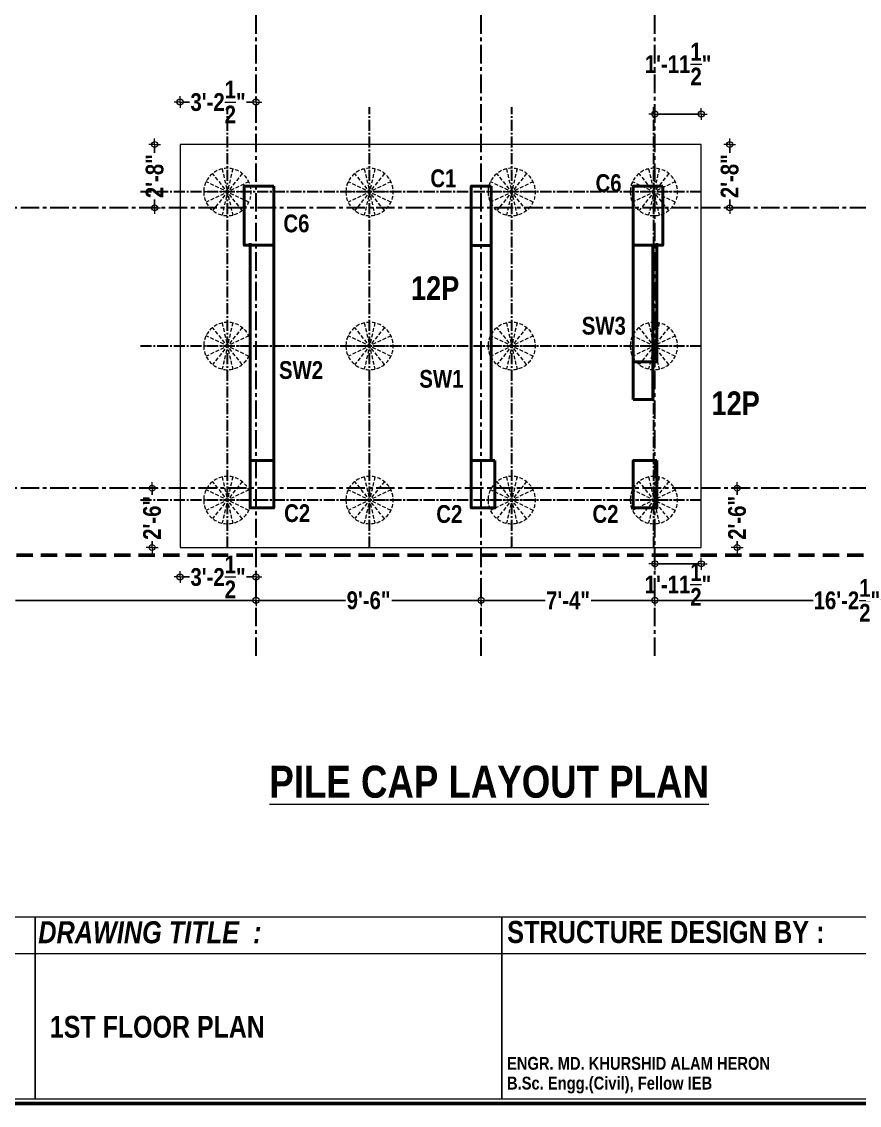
# Model space of a CAD drawing. Header units: inches. Extents: x 64086 to 138972, y -13497 to 16809.
# Drawn here: x 103945 to 104369, y -13481 to -12933 of the extents above; entities that cross this region are included whole.
import ezdxf
from ezdxf.enums import TextEntityAlignment as Align

# ---------------------------------------------------------------- set-up
doc = ezdxf.new("R2010")
doc.units = ezdxf.units.IN
doc.header["$LTSCALE"] = 0.5
doc.header["$MEASUREMENT"] = 0
doc.header["$PDMODE"] = 2
for name, pattern in [('CENTER', [2, 1.25, -0.25, 0.25, -0.25]), ('CENTER2', [1.125, 0.75, -0.125, 0.125, -0.125]), ('DASHED', [0.75, 0.5, -0.25]), ('DASHED2', [0.375, 0.25, -0.125])]:
    doc.linetypes.add(name, pattern=pattern)
for name, color, linetype, lineweight in [('Boundary', 6, 'DASHED', 50), ('BOX', 253, 'Continuous', 15), ('C.L.', 17, 'CENTER', 13), ('C.Line', 135, 'CENTER2', 13), ('Colm txt', 3, 'Continuous', 9), ('Column', 1, 'Continuous', 40), ('DIM', 5, 'Continuous', 13), ('LOGO', 7, 'Continuous', 9), ('P.cap', 4, 'Continuous', 20), ('P.Text', 6, 'Continuous', 5), ('pile', 243, 'DASHED2', 20), ('TEXT-IN', 7, 'Continuous', 15), ('TITLE', 7, 'Continuous', 9)]:
    doc.layers.add(name, color=color, linetype=linetype, lineweight=lineweight)
doc.styles.add('SIMPLEX', font='ARIALNB.TTF')
doc.styles.get("Standard").update_dxf_attribs({"font": 'ARIALNB.TTF'})
doc.dimstyles.new('Column Dim', dxfattribs={"dimtxt": 9, "dimasz": 1.5, "dimexe": 13.25, "dimexo": 11, "dimgap": 1, "dimtad": 0, "dimdec": 1, "dimzin": 0, "dimdsep": 46, "dimlunit": 4, "dimtxsty": 'Standard', "dimblk": 'DIM', "dimcen": 0, "dimse1": 1, "dimse2": 1, "dimclrd": 5, "dimclre": 5, "dimclrt": 7, "dimadec": 0, "dimazin": 0, "dimtfac": 1, "dimtdec": 1, "dimtofl": 0, "dimtmove": 2, "dimatfit": 3, "dimldrblk": 'DIM', "dimfxl": 1, "dimtolj": 1, "dimtzin": 0, "dimarcsym": 0})

# ---------------------------------------------------------------- blocks, each defined once
blk = doc.blocks.new('DIM')
at = {"layer": 'DIM'}
for q in [(-2, 0), (0, 2), (0, -2), (2, 0)]:
    blk.add_line((0, 0), q, dxfattribs=at)
blk.add_circle((0, 0), 1, dxfattribs=at)
blk = doc.blocks.new('*D326')
at = {"layer": 'Defpoints', "color": 0, "ltscale": 15, "transparency": 16777216}
for p in [(103790.91, -13225.54), (104063.89, -13225.54), (104063.89, -13225.54)]:
    blk.add_point(p, dxfattribs=at)
at = {"layer": 'DIM', "color": 5, "lineweight": -2, "ltscale": 15, "transparency": 16777216}
for p, q in [((103792.41, -13225.54), (103912.8, -13225.54)), ((104062.39, -13225.54), (103942, -13225.54))]:
    blk.add_line(p, q, dxfattribs=at)
at = {"layer": 'DIM', "color": 5, "lineweight": -2, "ltscale": 15, "transparency": 16777216, "xscale": 1.5, "yscale": 1.5, "zscale": 1.5, "rotation": 180}
blk.add_blockref('DIM', (103790.91, -13225.54), dxfattribs=at)
at = {"layer": 'DIM', "color": 5, "lineweight": -2, "ltscale": 15, "transparency": 16777216, "xscale": 1.5, "yscale": 1.5, "zscale": 1.5}
blk.add_blockref('DIM', (104063.89, -13225.54), dxfattribs=at)
at = {"layer": 'DIM', "color": 7, "ltscale": 15, "transparency": 16777216, "insert": (103927.4, -13225.54), "char_height": 9, "attachment_point": 5}
blk.add_mtext('\\A1;22\'-9"', dxfattribs=at)
blk = doc.blocks.new('*D327')
at = {"layer": 'Defpoints', "color": 0, "ltscale": 15, "transparency": 16777216}
for p in [(104063.89, -13225.54), (104177.89, -13225.54), (104177.89, -13225.54)]:
    blk.add_point(p, dxfattribs=at)
at = {"layer": 'DIM', "color": 5, "lineweight": -2, "ltscale": 15, "transparency": 16777216}
for p, q in [((104065.39, -13225.54), (104109.19, -13225.54)), ((104176.39, -13225.54), (104132.59, -13225.54))]:
    blk.add_line(p, q, dxfattribs=at)
at = {"layer": 'DIM', "color": 5, "lineweight": -2, "ltscale": 15, "transparency": 16777216, "xscale": 1.5, "yscale": 1.5, "zscale": 1.5, "rotation": 180}
blk.add_blockref('DIM', (104063.89, -13225.54), dxfattribs=at)
at = {"layer": 'DIM', "color": 5, "lineweight": -2, "ltscale": 15, "transparency": 16777216, "xscale": 1.5, "yscale": 1.5, "zscale": 1.5}
blk.add_blockref('DIM', (104177.89, -13225.54), dxfattribs=at)
at = {"layer": 'DIM', "color": 7, "ltscale": 15, "transparency": 16777216, "insert": (104120.89, -13225.54), "char_height": 9, "attachment_point": 5}
blk.add_mtext('\\A1;9\'-6"', dxfattribs=at)
blk = doc.blocks.new('*D328')
at = {"layer": 'Defpoints', "color": 0, "ltscale": 15, "transparency": 16777216}
for p in [(104177.89, -13225.54), (104265.89, -13225.54), (104265.89, -13225.54)]:
    blk.add_point(p, dxfattribs=at)
at = {"layer": 'DIM', "color": 5, "lineweight": -2, "ltscale": 15, "transparency": 16777216}
for p, q in [((104179.39, -13225.54), (104210.25, -13225.54)), ((104264.39, -13225.54), (104233.54, -13225.54))]:
    blk.add_line(p, q, dxfattribs=at)
at = {"layer": 'DIM', "color": 5, "lineweight": -2, "ltscale": 15, "transparency": 16777216, "xscale": 1.5, "yscale": 1.5, "zscale": 1.5, "rotation": 180}
blk.add_blockref('DIM', (104177.89, -13225.54), dxfattribs=at)
at = {"layer": 'DIM', "color": 5, "lineweight": -2, "ltscale": 15, "transparency": 16777216, "xscale": 1.5, "yscale": 1.5, "zscale": 1.5}
blk.add_blockref('DIM', (104265.89, -13225.54), dxfattribs=at)
at = {"layer": 'DIM', "color": 7, "ltscale": 15, "transparency": 16777216, "insert": (104221.89, -13225.54), "char_height": 9, "attachment_point": 5}
blk.add_mtext('\\A1;7\'-4"', dxfattribs=at)
blk = doc.blocks.new('*D329')
at = {"layer": 'Defpoints', "color": 0, "ltscale": 15, "transparency": 16777216}
for p in [(104265.89, -13225.54), (104460.38, -13225.54), (104460.38, -13225.54)]:
    blk.add_point(p, dxfattribs=at)
at = {"layer": 'DIM', "color": 5, "lineweight": -2, "ltscale": 15, "transparency": 16777216}
for p, q in [((104267.39, -13225.54), (104346.08, -13225.54)), ((104458.88, -13225.54), (104380.19, -13225.54))]:
    blk.add_line(p, q, dxfattribs=at)
at = {"layer": 'DIM', "color": 5, "lineweight": -2, "ltscale": 15, "transparency": 16777216, "xscale": 1.5, "yscale": 1.5, "zscale": 1.5, "rotation": 180}
blk.add_blockref('DIM', (104265.89, -13225.54), dxfattribs=at)
at = {"layer": 'DIM', "color": 5, "lineweight": -2, "ltscale": 15, "transparency": 16777216, "xscale": 1.5, "yscale": 1.5, "zscale": 1.5}
blk.add_blockref('DIM', (104460.38, -13225.54), dxfattribs=at)
at = {"layer": 'DIM', "color": 7, "ltscale": 15, "transparency": 16777216, "insert": (104363.14, -13225.54), "char_height": 9, "attachment_point": 5}
blk.add_mtext('\\A1;16\'-2{\\H1.000000x;\\S1/2;}"', dxfattribs=at)
blk = doc.blocks.new('PILE')
at = {"layer": 'pile', "ltscale": 15}
for p, q in [((-10, 12), (-10, -12)), ((-10, 12), (-10, -12)), ((-19.38, 7.48), (-0.62, -7.48)), ((-0.62, 7.48), (-19.38, -7.48)), ((-19.38, 7.48), (-0.62, -7.48)), ((-0.62, 7.48), (-19.38, -7.48)), ((-15.21, 10.81), (-4.79, -10.81)), ((-4.79, 10.81), (-15.21, -10.81)), ((-15.21, 10.81), (-4.79, -10.81)), ((-4.79, 10.81), (-15.21, -10.81)), ((1.7, -2.67), (-21.7, 2.67)), ((1.7, 2.67), (-21.7, -2.67)), ((1.7, -2.67), (-21.7, 2.67)), ((1.7, 2.67), (-21.7, -2.67))]:
    blk.add_line(p, q, dxfattribs=at)
blk.add_circle((-10, 0), 12, dxfattribs=at)
blk = doc.blocks.new('*D390')
at = {"layer": 'Defpoints', "color": 0, "ltscale": 15, "transparency": 16777216}
for p in [(104025.39, -12973.23), (104025.39, -12994.77), (104063.89, -12994.77)]:
    blk.add_point(p, dxfattribs=at)
at = {"layer": 'TEXT-IN', "color": 5, "lineweight": -2, "ltscale": 15, "transparency": 16777216}
for p, q in [((104026.89, -12973.23), (104030.24, -12973.23)), ((104062.39, -12973.23), (104059.05, -12973.23))]:
    blk.add_line(p, q, dxfattribs=at)
at = {"layer": 'TEXT-IN', "color": 5, "lineweight": -2, "ltscale": 15, "transparency": 16777216, "xscale": 1.5, "yscale": 1.5, "zscale": 1.5, "rotation": 180}
blk.add_blockref('DIM', (104025.39, -12973.23), dxfattribs=at)
at = {"layer": 'TEXT-IN', "color": 5, "lineweight": -2, "ltscale": 15, "transparency": 16777216, "xscale": 1.5, "yscale": 1.5, "zscale": 1.5}
blk.add_blockref('DIM', (104063.89, -12973.23), dxfattribs=at)
at = {"layer": 'TEXT-IN', "color": 7, "ltscale": 15, "transparency": 16777216, "insert": (104044.64, -12973.23), "char_height": 9, "attachment_point": 5}
blk.add_mtext('\\A1;3\'-2{\\H1.000000x;\\S1/2;}"', dxfattribs=at)
blk = doc.blocks.new('*D391')
at = {"layer": 'Defpoints', "color": 0, "ltscale": 15, "transparency": 16777216}
for p in [(104289.39, -12979.3), (104265.89, -12994.77), (104289.39, -12994.77)]:
    blk.add_point(p, dxfattribs=at)
at = {"layer": 'TEXT-IN', "color": 5, "lineweight": -2, "ltscale": 15, "transparency": 16777216}
blk.add_line((104267.39, -12979.3), (104287.89, -12979.3), dxfattribs=at)
at = {"layer": 'TEXT-IN', "color": 5, "lineweight": -2, "ltscale": 15, "transparency": 16777216, "xscale": 1.5, "yscale": 1.5, "zscale": 1.5, "rotation": 180}
blk.add_blockref('DIM', (104265.89, -12979.3), dxfattribs=at)
at = {"layer": 'TEXT-IN', "color": 5, "lineweight": -2, "ltscale": 15, "transparency": 16777216, "xscale": 1.5, "yscale": 1.5, "zscale": 1.5}
blk.add_blockref('DIM', (104289.39, -12979.3), dxfattribs=at)
at = {"layer": 'TEXT-IN', "color": 7, "ltscale": 15, "transparency": 16777216, "insert": (104277.64, -12954.02), "char_height": 9, "attachment_point": 5}
blk.add_mtext('\\A1;1\'-11{\\H1.000000x;\\S1/2;}"', dxfattribs=at)
blk = doc.blocks.new('*D392')
at = {"layer": 'Defpoints', "color": 0, "ltscale": 15, "transparency": 16777216}
for p in [(104289.39, -12994.77), (104303.79, -12994.77), (104288.4, -13026.77)]:
    blk.add_point(p, dxfattribs=at)
at = {"layer": 'TEXT-IN', "color": 5, "lineweight": -2, "ltscale": 15, "transparency": 16777216}
for p, q in [((104303.79, -12996.27), (104303.79, -12999.04)), ((104303.79, -13025.27), (104303.79, -13022.51))]:
    blk.add_line(p, q, dxfattribs=at)
at = {"layer": 'TEXT-IN', "color": 5, "lineweight": -2, "ltscale": 15, "transparency": 16777216, "xscale": 1.5, "yscale": 1.5, "zscale": 1.5}
for p, rotation in [((104303.79, -12994.77), 90), ((104303.79, -13026.77), 270)]:
    blk.add_blockref('DIM', p, dxfattribs=dict(at, rotation=rotation))
at = {"layer": 'TEXT-IN', "color": 7, "ltscale": 15, "transparency": 16777216, "insert": (104303.79, -13010.77), "char_height": 9, "attachment_point": 5, "rotation": 90}
blk.add_mtext('\\A1;2\'-8"', dxfattribs=at)
blk = doc.blocks.new('*D393')
at = {"layer": 'Defpoints', "color": 0, "ltscale": 15, "transparency": 16777216}
for p in [(104289.39, -13168.77), (104289.39, -13198.77), (104307.54, -13198.77)]:
    blk.add_point(p, dxfattribs=at)
at = {"layer": 'TEXT-IN', "color": 5, "lineweight": -2, "ltscale": 15, "transparency": 16777216}
for p, q in [((104307.54, -13170.27), (104307.54, -13172.04)), ((104307.54, -13197.27), (104307.54, -13195.51))]:
    blk.add_line(p, q, dxfattribs=at)
at = {"layer": 'TEXT-IN', "color": 5, "lineweight": -2, "ltscale": 15, "transparency": 16777216, "xscale": 1.5, "yscale": 1.5, "zscale": 1.5}
for p, rotation in [((104307.54, -13168.77), 90), ((104307.54, -13198.77), 270)]:
    blk.add_blockref('DIM', p, dxfattribs=dict(at, rotation=rotation))
at = {"layer": 'TEXT-IN', "color": 7, "ltscale": 15, "transparency": 16777216, "insert": (104307.54, -13183.77), "char_height": 9, "attachment_point": 5, "rotation": 90}
blk.add_mtext('\\A1;2\'-6"', dxfattribs=at)
blk = doc.blocks.new('*D394')
at = {"layer": 'Defpoints', "color": 0, "ltscale": 15, "transparency": 16777216}
for p in [(104025.39, -13168.77), (104011.26, -13198.77), (104025.39, -13198.77)]:
    blk.add_point(p, dxfattribs=at)
at = {"layer": 'TEXT-IN', "color": 5, "lineweight": -2, "ltscale": 15, "transparency": 16777216}
for p, q in [((104011.26, -13170.27), (104011.26, -13172.04)), ((104011.26, -13197.27), (104011.26, -13195.51))]:
    blk.add_line(p, q, dxfattribs=at)
at = {"layer": 'TEXT-IN', "color": 5, "lineweight": -2, "ltscale": 15, "transparency": 16777216, "xscale": 1.5, "yscale": 1.5, "zscale": 1.5}
for p, rotation in [((104011.26, -13168.77), 90), ((104011.26, -13198.77), 270)]:
    blk.add_blockref('DIM', p, dxfattribs=dict(at, rotation=rotation))
at = {"layer": 'TEXT-IN', "color": 7, "ltscale": 15, "transparency": 16777216, "insert": (104011.26, -13183.77), "char_height": 9, "attachment_point": 5, "rotation": 90}
blk.add_mtext('\\A1;2\'-6"', dxfattribs=at)
blk = doc.blocks.new('*D395')
at = {"layer": 'Defpoints', "color": 0, "ltscale": 15, "transparency": 16777216}
for p in [(104025.39, -13168.77), (104063.89, -13178.77), (104063.89, -13213.7)]:
    blk.add_point(p, dxfattribs=at)
at = {"layer": 'TEXT-IN', "color": 5, "lineweight": -2, "ltscale": 15, "transparency": 16777216}
for p, q in [((104026.89, -13213.7), (104030.24, -13213.7)), ((104062.39, -13213.7), (104059.05, -13213.7))]:
    blk.add_line(p, q, dxfattribs=at)
at = {"layer": 'TEXT-IN', "color": 5, "lineweight": -2, "ltscale": 15, "transparency": 16777216, "xscale": 1.5, "yscale": 1.5, "zscale": 1.5, "rotation": 180}
blk.add_blockref('DIM', (104025.39, -13213.7), dxfattribs=at)
at = {"layer": 'TEXT-IN', "color": 5, "lineweight": -2, "ltscale": 15, "transparency": 16777216, "xscale": 1.5, "yscale": 1.5, "zscale": 1.5}
blk.add_blockref('DIM', (104063.89, -13213.7), dxfattribs=at)
at = {"layer": 'TEXT-IN', "color": 7, "ltscale": 15, "transparency": 16777216, "insert": (104044.64, -13213.7), "char_height": 9, "attachment_point": 5}
blk.add_mtext('\\A1;3\'-2{\\H1.000000x;\\S1/2;}"', dxfattribs=at)
blk = doc.blocks.new('*D396')
at = {"layer": 'Defpoints', "color": 0, "ltscale": 15, "transparency": 16777216}
for p in [(104265.89, -13200.31), (104289.39, -13198.77), (104289.39, -13207.01)]:
    blk.add_point(p, dxfattribs=at)
at = {"layer": 'TEXT-IN', "color": 5, "lineweight": -2, "ltscale": 15, "transparency": 16777216}
blk.add_line((104267.39, -13207.01), (104287.89, -13207.01), dxfattribs=at)
at = {"layer": 'TEXT-IN', "color": 5, "lineweight": -2, "ltscale": 15, "transparency": 16777216, "xscale": 1.5, "yscale": 1.5, "zscale": 1.5, "rotation": 180}
blk.add_blockref('DIM', (104265.89, -13207.01), dxfattribs=at)
at = {"layer": 'TEXT-IN', "color": 5, "lineweight": -2, "ltscale": 15, "transparency": 16777216, "xscale": 1.5, "yscale": 1.5, "zscale": 1.5}
blk.add_blockref('DIM', (104289.39, -13207.01), dxfattribs=at)
at = {"layer": 'TEXT-IN', "color": 7, "ltscale": 15, "transparency": 16777216, "insert": (104277.59, -13217.48), "char_height": 9, "attachment_point": 5}
blk.add_mtext('\\A1;1\'-11{\\H1.000000x;\\S1/2;}"', dxfattribs=at)
blk = doc.blocks.new('*D397')
at = {"layer": 'Defpoints', "color": 0, "ltscale": 15, "transparency": 16777216}
for p in [(104025.39, -12994.77), (104012.54, -13026.77), (104025.39, -13026.77)]:
    blk.add_point(p, dxfattribs=at)
at = {"layer": 'TEXT-IN', "color": 5, "lineweight": -2, "ltscale": 15, "transparency": 16777216}
for p, q in [((104012.54, -12996.27), (104012.54, -12999.04)), ((104012.54, -13025.27), (104012.54, -13022.51))]:
    blk.add_line(p, q, dxfattribs=at)
at = {"layer": 'TEXT-IN', "color": 5, "lineweight": -2, "ltscale": 15, "transparency": 16777216, "xscale": 1.5, "yscale": 1.5, "zscale": 1.5}
for p, rotation in [((104012.54, -12994.77), 90), ((104012.54, -13026.77), 270)]:
    blk.add_blockref('DIM', p, dxfattribs=dict(at, rotation=rotation))
at = {"layer": 'TEXT-IN', "color": 7, "ltscale": 15, "transparency": 16777216, "insert": (104012.54, -13010.77), "char_height": 9, "attachment_point": 5, "rotation": 90}
blk.add_mtext('\\A1;2\'-8"', dxfattribs=at)

msp = doc.modelspace()

# ---------------------------------------------------------------- linework, layer by layer
at = {"layer": 'Boundary', "ltscale": 33}
msp.add_lwpolyline([(104735.34, -12597.69), (104878.93, -13202.68), (103534.93, -13202.77), (103535.34, -12598.77), (104735.34, -12597.69)], dxfattribs=at)
msp.add_lwpolyline([(104735.34, -12597.69), (104878.93, -13202.68), (103534.93, -13202.77), (103535.34, -12598.77), (104735.34, -12597.69)], dxfattribs=at)
at = {"layer": 'BOX', "const_width": 1.78}
msp.add_lwpolyline([(104946.08, -12415.31), (103440.03, -12415.31), (103440.03, -13480.31), (104946.08, -13480.31)], close=True, dxfattribs=at)
at = {"layer": 'C.L.', "lineweight": 30, "ltscale": 15}
for p, q in [((104063.89, -13253.69), (104063.89, -12522.71)), ((104177.89, -13253.69), (104177.89, -12522.71)), ((104265.89, -13253.69), (104265.89, -12522.71)), ((104944.07, -13026.77), (103492.74, -13026.77)), ((104944.07, -13168.77), (103492.74, -13168.77))]:
    msp.add_line(p, q, dxfattribs=at)
at = {"layer": 'C.Line', "lineweight": 30, "ltscale": 15}
for p, q in [((104049.39, -13198.77), (104049.39, -12975.86)), ((104121.39, -13198.77), (104121.39, -12975.86)), ((104193.39, -13198.77), (104193.39, -12975.86)), ((104265.39, -13198.77), (104265.39, -12975.86)), ((104289.39, -13018.77), (104004.65, -13018.77)), ((104289.39, -13096.77), (104004.65, -13096.77)), ((104289.39, -13096.77), (104004.65, -13096.77)), ((104289.39, -13174.77), (104004.65, -13174.77)), ((104289.39, -13174.77), (104004.65, -13174.77))]:
    msp.add_line(p, q, dxfattribs=at)
at = {"layer": 'Column'}
for p, q in [((104060.89, -13044.77), (104060.89, -13154.77)), ((104060.89, -13044.77), (104060.89, -13154.77)), ((104060.89, -13045.77), (104060.89, -13159.77)), ((104072.89, -13044.77), (104072.89, -13154.77)), ((104072.89, -13044.77), (104072.89, -13154.77)), ((104072.89, -13045.77), (104072.89, -13159.77)), ((104172.89, -13044.77), (104172.89, -13154.77)), ((104172.89, -13044.82), (104172.89, -13154.77)), ((104172.89, -13045.82), (104172.89, -13154.77)), ((104182.89, -13044.77), (104182.89, -13154.77)), ((104182.89, -13044.82), (104182.89, -13154.77)), ((104182.89, -13045.82), (104182.89, -13154.77)), ((104254.89, -13123.77), (104254.89, -13045.77)), ((104264.89, -13123.77), (104264.89, -13045.77)), ((104264.89, -13123.77), (104254.89, -13123.77))]:
    msp.add_line(p, q, dxfattribs=at)
for points in [[(104072.89, -13015.77), (104057.89, -13015.77), (104057.89, -13045.77), (104072.89, -13045.77)], [(104182.89, -13015.82), (104172.89, -13015.82), (104172.89, -13045.82), (104182.89, -13045.82)], [(104269.89, -13015.77), (104254.89, -13015.77), (104254.89, -13045.77), (104269.89, -13045.77)], [(104072.89, -13154.77), (104060.89, -13154.77), (104060.89, -13178.77), (104072.89, -13178.77)], [(104072.89, -13154.77), (104060.89, -13154.77), (104060.89, -13178.77), (104072.89, -13178.77)], [(104184.89, -13154.77), (104172.89, -13154.77), (104172.89, -13178.77), (104184.89, -13178.77)], [(104184.89, -13154.77), (104172.89, -13154.77), (104172.89, -13178.77), (104184.89, -13178.77)], [(104266.89, -13154.77), (104254.89, -13154.77), (104254.89, -13178.77), (104266.89, -13178.77)], [(104266.89, -13154.77), (104254.89, -13154.77), (104254.89, -13178.77), (104266.89, -13178.77)]]:
    msp.add_lwpolyline(points, close=True, dxfattribs=at)
msp.add_lwpolyline([(104254.89, -13044.77), (104254.89, -13104.77), (104266.89, -13104.77), (104266.89, -13044.77)], dxfattribs=at)
at = {"layer": 'P.cap'}
msp.add_lwpolyline([(104025.39, -13198.77), (104289.39, -13198.77), (104289.39, -12994.77), (104025.39, -12994.77)], close=True, dxfattribs=at)
at = {"layer": 'TITLE', "lineweight": 13}
for p, q in [((103952.04, -13404.55), (103810.45, -13404.55)), ((104188.41, -13404.55), (103952.04, -13404.55)), ((104509.63, -13404.55), (104188.41, -13404.55))]:
    msp.add_line(p, q, dxfattribs=at)
for points in [[(103810.45, -13477.87), (103952.04, -13477.87), (103952.04, -13385.87), (103810.45, -13385.87)], [(103810.45, -13477.87), (103952.04, -13477.87), (103952.04, -13385.87), (103810.45, -13385.87)], [(103952.04, -13477.87), (104188.41, -13477.87), (104188.41, -13385.87), (103952.04, -13385.87)], [(103952.04, -13477.87), (104188.41, -13477.87), (104188.41, -13385.87), (103952.04, -13385.87)], [(104188.41, -13477.87), (104509.63, -13477.87), (104509.63, -13385.87), (104188.41, -13385.87)]]:
    msp.add_lwpolyline(points, close=True, dxfattribs=at)

# ---------------------------------------------------------------- block references
at = {"layer": 'pile', "xscale": -1, "rotation": 270}
for p in [(104049.39, -13008.77), (104121.39, -13008.77), (104193.39, -13008.77), (104265.39, -13008.77), (104049.39, -13086.77), (104049.39, -13086.77), (104121.39, -13086.77), (104121.39, -13086.77), (104193.39, -13086.77), (104193.39, -13086.77), (104265.39, -13086.77), (104265.39, -13086.77), (104049.39, -13164.77), (104049.39, -13164.77), (104121.39, -13164.77), (104121.39, -13164.77), (104193.39, -13164.77), (104193.39, -13164.77), (104265.39, -13164.77), (104265.39, -13164.77)]:
    msp.add_blockref('PILE', p, dxfattribs=at)

# ---------------------------------------------------------------- texts
at = {"layer": 'Colm txt', "ltscale": 15}
for s, p in [('C1', (104158.77, -13011.84)), ('C6', (104242.43, -13014.28)), ('C6', (104084.33, -13034.69)), ('SW3', (104240.03, -13086.49, 527.9)), ('SW2', (104086.69, -13108.93, 527.9)), ('SW1', (104157.76, -13113.38, 527.9)), ('C2', (104084.71, -13181.37, 527.9)), ('C2', (104161.77, -13181.81, 527.9)), ('C2', (104240.87, -13181.79, 527.9))]:
    msp.add_text(s, height=9, dxfattribs=at).set_placement(p, align=Align.MIDDLE_CENTER)
at = {"layer": 'LOGO', "style": 'SIMPLEX'}
for s, height, p in [('%%UPILE CAP LAYOUT PLAN', 16.2, (104070.63, -13325.46)), ('STRUCTURE DESIGN BY :', 11.1781, (104191.07, -13399.02)), ('1ST FLOOR PLAN ', 11.0378, (103959.47, -13446.95)), ('ENGR. MD. KHURSHID ALAM HERON', 6.5039, (104190.99, -13463.21)), ('B.Sc. Engg.(Civil), Fellow IEB', 6.5039, (104190.99, -13473.2))]:
    msp.add_text(s, height=height, dxfattribs=at).set_placement(p)
at = {"layer": 'LOGO', "insert": (103953.59, -13387.97), "char_height": 11.1781, "attachment_point": 1, "style": 'SIMPLEX'}
msp.add_mtext('{\\fArial Narrow|b1|i1|c0|p34;DRAWING TITLE  :}', dxfattribs=at)
at = {"layer": 'P.Text', "ltscale": 15}
for p in [(104154.59, -13067.47), (104306.78, -13125.75)]:
    msp.add_text('12P', height=12, dxfattribs=at).set_placement(p, align=Align.MIDDLE_CENTER)

# ---------------------------------------------------------------- dimensions: what is measured, and where the dimension line sits
at = {"layer": 'DIM', "ltscale": 15}
for base, p1, p2, picture, middle in [((104460.38, -13225.54), (104265.89, -13225.54), (104460.38, -13225.54), '*D329', (104363.14, -13225.54)), ((104063.89, -13225.54), (103790.91, -13225.54), (104063.89, -13225.54), '*D326', (103927.4, -13225.54)), ((104177.89, -13225.54), (104063.89, -13225.54), (104177.89, -13225.54), '*D327', (104120.89, -13225.54)), ((104265.89, -13225.54), (104177.89, -13225.54), (104265.89, -13225.54), '*D328', (104221.89, -13225.54))]:
    dim = msp.add_linear_dim(base=base, p1=p1, p2=p2, dimstyle='Column Dim', override={"dimfxl": 4}, dxfattribs=at)
    dim.commit()
    dim.dimension.update_dxf_attribs({"geometry": picture, "text_midpoint": middle})
at = {"layer": 'TEXT-IN', "ltscale": 15}
for base, p1, p2, picture, middle in [((104289.39, -12979.3), (104265.89, -12994.77), (104289.39, -12994.77), '*D391', (104277.64, -12954.02)), ((104025.39, -12973.23), (104063.89, -12994.77), (104025.39, -12994.77), '*D390', (104044.64, -12973.23)), ((104063.89, -13213.7), (104025.39, -13168.77), (104063.89, -13178.77), '*D395', (104044.64, -13213.7))]:
    dim = msp.add_linear_dim(base=base, p1=p1, p2=p2, dimstyle='Column Dim', override={"dimfxl": 4}, dxfattribs=at)
    dim.commit()
    dim.dimension.update_dxf_attribs({"geometry": picture, "text_midpoint": middle})
for base, p1, p2, picture, middle in [((104012.54, -13026.77), (104025.39, -12994.77), (104025.39, -13026.77), '*D397', (104012.54, -13010.77)), ((104303.79, -12994.77), (104288.4, -13026.77), (104289.39, -12994.77), '*D392', (104303.79, -13010.77)), ((104011.26, -13198.77), (104025.39, -13168.77), (104025.39, -13198.77), '*D394', (104011.26, -13183.77)), ((104307.54, -13198.77), (104289.39, -13168.77), (104289.39, -13198.77), '*D393', (104307.54, -13183.77))]:
    dim = msp.add_linear_dim(base=base, p1=p1, p2=p2, angle=90, dimstyle='Column Dim', override={"dimfxl": 4}, dxfattribs=at)
    dim.commit()
    dim.dimension.update_dxf_attribs({"geometry": picture, "text_midpoint": middle})
dim = msp.add_linear_dim(base=(104289.39, -13207.01), p1=(104265.89, -13200.31), p2=(104289.39, -13198.77), dimstyle='Column Dim', override={"dimfxl": 4}, dxfattribs=at)
dim.commit()
dim.dimension.update_dxf_attribs({"geometry": '*D396', "text_midpoint": (104277.59, -13217.48), "dimtype": 160})

doc.saveas('drawing.dxf')
